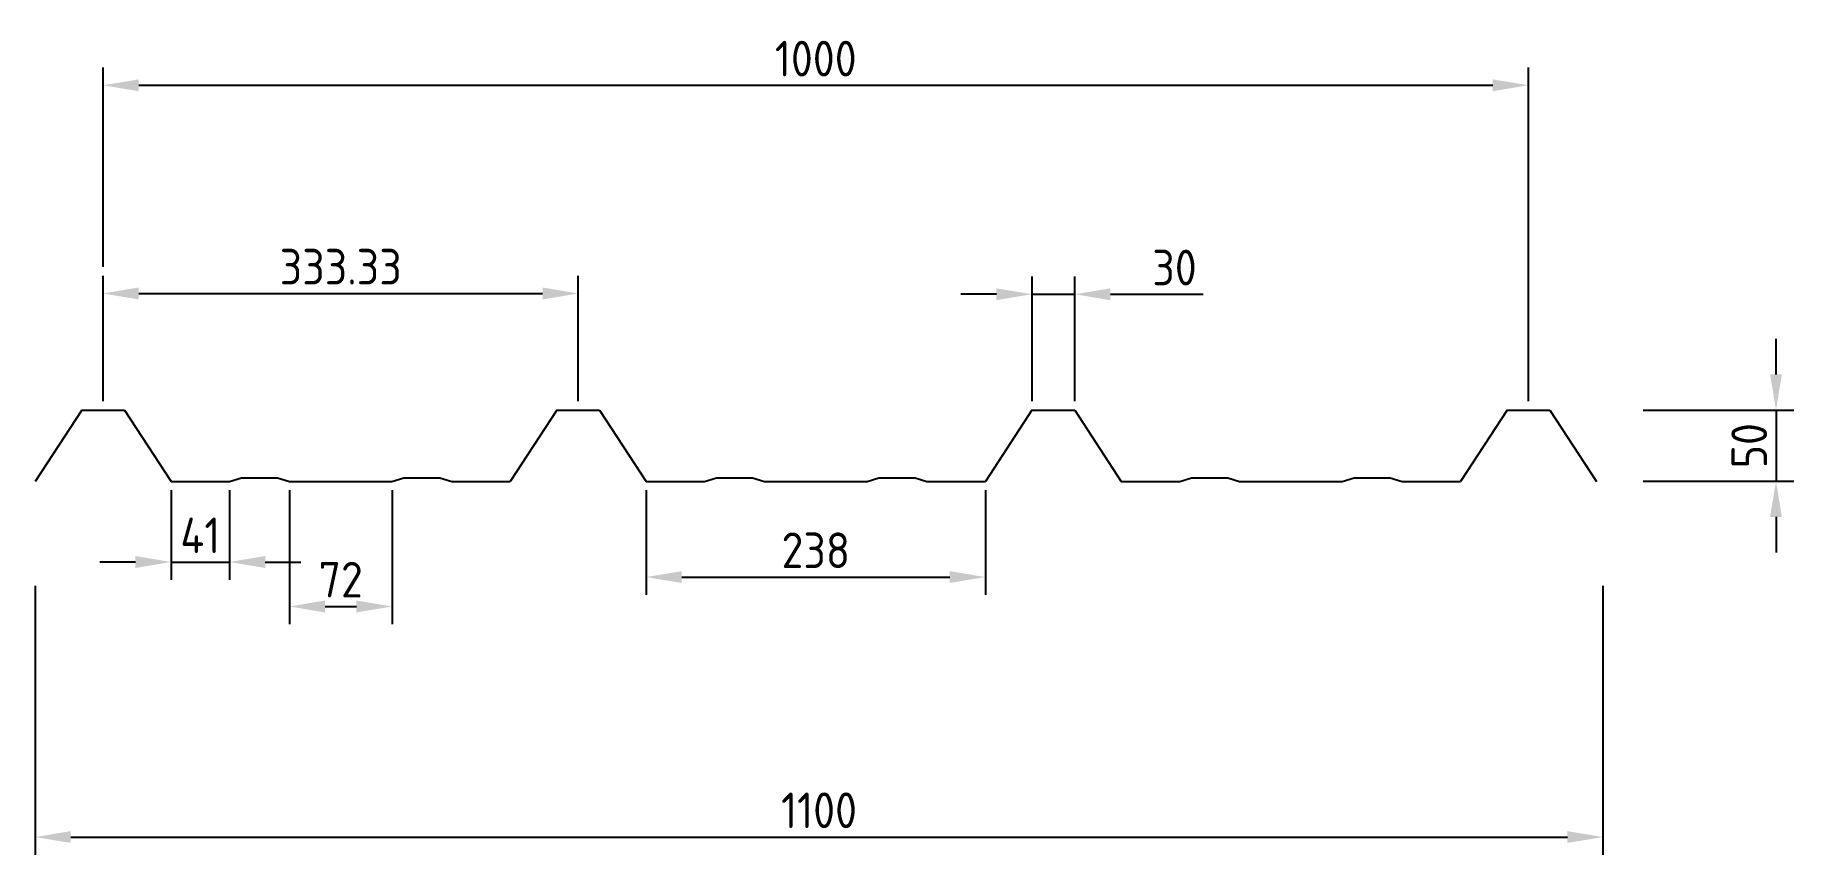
# Model space of a CAD drawing. Extents: x -22337 to -21103, y 40180 to 40755.
import ezdxf

# ---------------------------------------------------------------- set-up
doc = ezdxf.new("R2010")
doc.units = 0
doc.header["$LTSCALE"] = 50
doc.styles.add('ISO', font='isocp.shx')
doc.dimstyles.new('Aec_Arch_M', dxfattribs={"dimscale": 100, "dimtxt": 2.5, "dimasz": 2.5, "dimexe": 1.25, "dimexo": 0.625, "dimtad": 1, "dimdsep": 46, "dimtxsty": 'ISO', "dimblk": 'ARCHTICK', "dimcen": 2.5, "dimadec": 0, "dimazin": 0, "dimtfac": 1, "dimtmove": 0, "dimatfit": 3, "dimldrblk": 'ARCHTICK', "dimfxl": 0, "dimarcsym": 0})

# ---------------------------------------------------------------- blocks, each defined once
blk = doc.blocks.new('*D34')
at = {"color": 0, "lineweight": -2}
for p, q in [((-22289.1, 40498.6), (-22289.1, 40586.7)), ((-21955.8, 40498.6), (-21955.8, 40586.7)), ((-22264.1, 40574.2), (-21980.8, 40574.2))]:
    blk.add_line(p, q, dxfattribs=at)
at = {"color": 0}
for points in [[(-22264.1, 40578.4), (-22264.1, 40570), (-22289.1, 40574.2)], [(-21980.8, 40578.4), (-21980.8, 40570), (-21955.8, 40574.2)]]:
    blk.add_solid(points, dxfattribs=at)
at = {"layer": 'DefPoints', "color": 0}
for p in [(-21955.8, 40574.2), (-22289.1, 40492.4), (-21955.8, 40492.4)]:
    blk.add_point(p, dxfattribs=at)
at = {"color": 0, "insert": (-22122.4, 40593), "char_height": 25, "attachment_point": 5, "style": 'ISO'}
blk.add_mtext('333.33', dxfattribs=at)
blk = doc.blocks.new('_ArchTick')
at = {"color": 0, "linetype": 'ByBlock', "const_width": 0.15}
blk.add_lwpolyline([(-0.5, -0.5), (0.5, 0.5)], dxfattribs=at)
blk = doc.blocks.new('*D35')
at = {"color": 0, "lineweight": -2}
for p, q in [((-22289.1, 40593), (-22289.1, 40732.8)), ((-21289.1, 40498.6), (-21289.1, 40732.8)), ((-22264.1, 40720.3), (-21314.1, 40720.3))]:
    blk.add_line(p, q, dxfattribs=at)
at = {"color": 0}
for points in [[(-22264.1, 40724.4), (-22264.1, 40716.1), (-22289.1, 40720.3)], [(-21314.1, 40724.4), (-21314.1, 40716.1), (-21289.1, 40720.3)]]:
    blk.add_solid(points, dxfattribs=at)
at = {"layer": 'DefPoints', "color": 0}
for p in [(-21289.1, 40720.3), (-22289.1, 40586.7), (-21289.1, 40492.4)]:
    blk.add_point(p, dxfattribs=at)
at = {"color": 0, "insert": (-21789.1, 40739), "char_height": 25, "attachment_point": 5, "style": 'ISO'}
blk.add_mtext('1000', dxfattribs=at)
blk = doc.blocks.new('*D42')
at = {"color": 0, "lineweight": -2}
for p, q in [((-22158.4, 40436.1), (-22158.4, 40342.1)), ((-22086.4, 40436.1), (-22086.4, 40342.1)), ((-22133.4, 40354.6), (-22111.4, 40354.6))]:
    blk.add_line(p, q, dxfattribs=at)
at = {"color": 0}
for points in [[(-22133.4, 40358.8), (-22133.4, 40350.4), (-22158.4, 40354.6)], [(-22111.4, 40358.8), (-22111.4, 40350.4), (-22086.4, 40354.6)]]:
    blk.add_solid(points, dxfattribs=at)
at = {"layer": 'DefPoints', "color": 0}
for p in [(-22158.4, 40442.4), (-22086.4, 40442.4), (-22086.4, 40354.6)]:
    blk.add_point(p, dxfattribs=at)
at = {"color": 0, "insert": (-22122.4, 40373.4), "char_height": 25, "attachment_point": 5, "style": 'ISO'}
blk.add_mtext('72', dxfattribs=at)
blk = doc.blocks.new('*D43')
at = {"color": 0, "lineweight": -2}
for p, q in [((-22241.4, 40436.1), (-22241.4, 40373.3)), ((-22200.4, 40436.1), (-22200.4, 40373.3)), ((-22266.4, 40385.8), (-22291.4, 40385.8)), ((-22241.4, 40385.8), (-22200.4, 40385.8)), ((-22175.4, 40385.8), (-22150.4, 40385.8))]:
    blk.add_line(p, q, dxfattribs=at)
at = {"color": 0}
for points in [[(-22266.4, 40390), (-22266.4, 40381.6), (-22241.4, 40385.8)], [(-22175.4, 40390), (-22175.4, 40381.6), (-22200.4, 40385.8)]]:
    blk.add_solid(points, dxfattribs=at)
at = {"layer": 'DefPoints', "color": 0}
for p in [(-22241.4, 40442.4), (-22200.4, 40442.4), (-22200.4, 40385.8)]:
    blk.add_point(p, dxfattribs=at)
at = {"color": 0, "insert": (-22220.9, 40404.5), "char_height": 25, "attachment_point": 5, "style": 'ISO'}
blk.add_mtext('41', dxfattribs=at)
blk = doc.blocks.new('*D44')
at = {"color": 0, "lineweight": -2}
for p, q in [((-21908.1, 40436.1), (-21908.1, 40362.7)), ((-21670.1, 40436.1), (-21670.1, 40362.7)), ((-21883.1, 40375.2), (-21695.1, 40375.2))]:
    blk.add_line(p, q, dxfattribs=at)
at = {"color": 0}
for points in [[(-21883.1, 40379.4), (-21883.1, 40371.1), (-21908.1, 40375.2)], [(-21695.1, 40379.4), (-21695.1, 40371.1), (-21670.1, 40375.2)]]:
    blk.add_solid(points, dxfattribs=at)
at = {"layer": 'DefPoints', "color": 0}
for p in [(-21908.1, 40442.4), (-21670.1, 40442.4), (-21670.1, 40375.2)]:
    blk.add_point(p, dxfattribs=at)
at = {"color": 0, "insert": (-21789.1, 40394), "char_height": 25, "attachment_point": 5, "style": 'ISO'}
blk.add_mtext('238', dxfattribs=at)
blk = doc.blocks.new('*D45')
at = {"color": 0, "lineweight": -2}
for p, q in [((-21115.4, 40517.4), (-21115.4, 40542.4)), ((-21208.7, 40492.4), (-21102.9, 40492.4)), ((-21115.4, 40492.4), (-21115.4, 40442.4)), ((-21208.7, 40442.4), (-21102.9, 40442.4)), ((-21115.4, 40417.4), (-21115.4, 40392.4))]:
    blk.add_line(p, q, dxfattribs=at)
at = {"color": 0}
for points in [[(-21119.6, 40517.4), (-21111.3, 40517.4), (-21115.4, 40492.4)], [(-21119.6, 40417.4), (-21111.3, 40417.4), (-21115.4, 40442.4)]]:
    blk.add_solid(points, dxfattribs=at)
at = {"layer": 'DefPoints', "color": 0}
for p in [(-21214.9, 40492.4), (-21214.9, 40442.4), (-21115.4, 40442.4)]:
    blk.add_point(p, dxfattribs=at)
at = {"color": 0, "insert": (-21134.2, 40467.4), "char_height": 25, "attachment_point": 5, "rotation": 90, "style": 'ISO'}
blk.add_mtext('50', dxfattribs=at)
blk = doc.blocks.new('*D46')
at = {"color": 0, "lineweight": -2}
for p, q in [((-21637.4, 40498.6), (-21637.4, 40586.2)), ((-21607.4, 40498.6), (-21607.4, 40586.2)), ((-21662.4, 40573.7), (-21687.4, 40573.7)), ((-21637.4, 40573.7), (-21607.4, 40573.7)), ((-21582.4, 40573.7), (-21517.4, 40573.7))]:
    blk.add_line(p, q, dxfattribs=at)
at = {"color": 0}
for points in [[(-21662.4, 40577.8), (-21662.4, 40569.5), (-21637.4, 40573.7)], [(-21582.4, 40577.8), (-21582.4, 40569.5), (-21607.4, 40573.7)]]:
    blk.add_solid(points, dxfattribs=at)
at = {"layer": 'DefPoints', "color": 0}
for p in [(-21607.4, 40573.7), (-21637.4, 40492.4), (-21607.4, 40492.4)]:
    blk.add_point(p, dxfattribs=at)
at = {"color": 0, "insert": (-21537.4, 40592.4), "char_height": 25, "attachment_point": 5, "style": 'ISO'}
blk.add_mtext('30', dxfattribs=at)
blk = doc.blocks.new('*D48')
at = {"color": 0, "lineweight": -2}
for p, q in [((-22336.8, 40369.1), (-22336.8, 40180.3)), ((-21236.8, 40369.1), (-21236.8, 40180.3)), ((-22311.8, 40192.8), (-21261.8, 40192.8))]:
    blk.add_line(p, q, dxfattribs=at)
at = {"color": 0}
for points in [[(-22311.8, 40197), (-22311.8, 40188.7), (-22336.8, 40192.8)], [(-21261.8, 40197), (-21261.8, 40188.7), (-21236.8, 40192.8)]]:
    blk.add_solid(points, dxfattribs=at)
at = {"layer": 'DefPoints', "color": 0}
for p in [(-22336.8, 40375.4), (-21236.8, 40375.4), (-21236.8, 40192.8)]:
    blk.add_point(p, dxfattribs=at)
at = {"color": 0, "insert": (-21786.8, 40211.6), "char_height": 25, "attachment_point": 5, "style": 'ISO'}
blk.add_mtext('1100', dxfattribs=at)

msp = doc.modelspace()

# ---------------------------------------------------------------- linework, layer by layer
for p, q in [((-22304.102, 40492.361), (-22336.767, 40442.361)), ((-22304.102, 40492.361), (-22274.102, 40492.361)), ((-22274.102, 40492.361), (-22241.437, 40442.361)), ((-21970.769, 40492.361), (-22003.434, 40442.361)), ((-21970.769, 40492.361), (-21940.769, 40492.361)), ((-21940.769, 40492.361), (-21908.104, 40442.361)), ((-21637.435, 40492.361), (-21670.1, 40442.361)), ((-21637.435, 40492.361), (-21607.435, 40492.361)), ((-21607.435, 40492.361), (-21574.77, 40442.361)), ((-21304.102, 40492.361), (-21336.767, 40442.361)), ((-21304.102, 40492.361), (-21274.102, 40492.361)), ((-21274.102, 40492.361), (-21241.437, 40442.361)), ((-22241.437, 40442.361), (-22200.437, 40442.361)), ((-22200.437, 40442.361), (-22192.088, 40444.861)), ((-22192.088, 40444.861), (-22166.785, 40444.861)), ((-22166.785, 40444.861), (-22158.436, 40442.361)), ((-22158.436, 40442.361), (-22086.436, 40442.361)), ((-22086.436, 40442.361), (-22078.087, 40444.861)), ((-22078.087, 40444.861), (-22052.784, 40444.861)), ((-22052.784, 40444.861), (-22044.434, 40442.361)), ((-22044.434, 40442.361), (-22003.434, 40442.361)), ((-21908.104, 40442.361), (-21867.104, 40442.361)), ((-21867.104, 40442.361), (-21858.755, 40444.861)), ((-21858.755, 40444.861), (-21833.452, 40444.861)), ((-21833.452, 40444.861), (-21825.103, 40442.361)), ((-21825.103, 40442.361), (-21753.103, 40442.361)), ((-21753.103, 40442.361), (-21744.754, 40444.861)), ((-21744.754, 40444.861), (-21719.451, 40444.861)), ((-21719.451, 40444.861), (-21711.101, 40442.361)), ((-21711.101, 40442.361), (-21670.101, 40442.361)), ((-21574.77, 40442.361), (-21533.77, 40442.361)), ((-21533.77, 40442.361), (-21525.421, 40444.861)), ((-21525.421, 40444.861), (-21500.118, 40444.861)), ((-21500.118, 40444.861), (-21491.769, 40442.361)), ((-21491.769, 40442.361), (-21419.769, 40442.361)), ((-21419.769, 40442.361), (-21411.42, 40444.861)), ((-21411.42, 40444.861), (-21386.117, 40444.861)), ((-21386.117, 40444.861), (-21377.767, 40442.361)), ((-21377.767, 40442.361), (-21336.767, 40442.361))]:
    msp.add_line(p, q)

# ---------------------------------------------------------------- dimensions: what is measured, and where the dimension line sits
for base, p1, p2, picture, middle in [((-21289.102, 40720.283), (-22289.102, 40586.71), (-21289.102, 40492.361), '*D35', (-21789.102, 40739.033)), ((-21955.769, 40574.21), (-22289.102, 40492.361), (-21955.769, 40492.361), '*D34', (-22122.436, 40592.96)), ((-21607.435, 40573.67), (-21637.435, 40492.361), (-21607.435, 40492.361), '*D46', (-21537.426, 40592.42)), ((-22200.437, 40385.795), (-22241.437, 40442.361), (-22200.437, 40442.361), '*D43', (-22220.937, 40404.545)), ((-22086.436, 40354.617), (-22158.436, 40442.361), (-22086.436, 40442.361), '*D42', (-22122.436, 40373.369)), ((-21670.1, 40375.217), (-21908.104, 40442.361), (-21670.1, 40442.361), '*D44', (-21789.102, 40393.97)), ((-21236.767, 40192.846), (-22336.767, 40375.388), (-21236.767, 40375.388), '*D48', (-21786.767, 40211.596))]:
    dim = msp.add_linear_dim(base=base, p1=p1, p2=p2, dimstyle='Aec_Arch_M', override={"dimscale": 10, "dimsah": 1})
    dim.commit()
    dim.dimension.update_dxf_attribs({"geometry": picture, "text_midpoint": middle})
dim = msp.add_linear_dim(base=(-21115.417, 40442.361), p1=(-21214.949, 40492.361), p2=(-21214.949, 40442.361), angle=90, dimstyle='Aec_Arch_M', override={"dimscale": 10, "dimsah": 1})
dim.commit()
dim.dimension.update_dxf_attribs({"geometry": '*D45', "text_midpoint": (-21134.167, 40467.361)})

doc.saveas('drawing.dxf')
